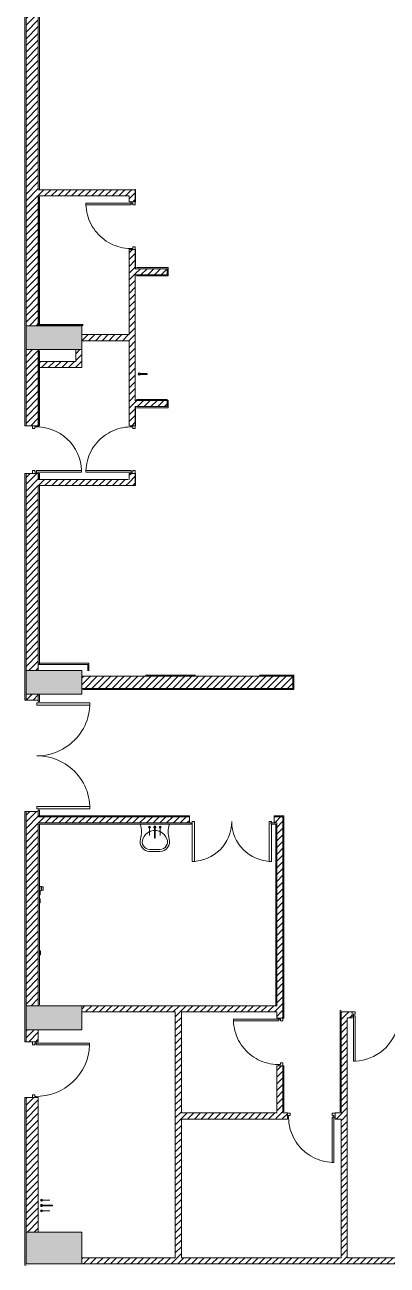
# Model space of a CAD drawing. Header units: millimetres. Extents: x -106145 to 154907, y -84585 to 152038.
# Drawn here: x 106904 to 113743, y 91185 to 114575 of the extents above; entities that cross this region are included whole.
import ezdxf

# ---------------------------------------------------------------- set-up
doc = ezdxf.new("R2010")
doc.units = ezdxf.units.MM
for name, color, linetype, lineweight in [('A-DOOR', 7, 'Continuous', 5), ('A-DOOR-FRAM', 7, 'Continuous', 9), ('A-WALL', 7, 'Continuous', 5), ('A-WALL-PATT', 7, 'Continuous', 5), ('E-DATA', 7, 'Continuous', 5), ('E-NURS', 7, 'Continuous', 5), ('P-SANR-FIXT', 7, 'Continuous', 5), ('S-COLS', 7, 'Continuous', 5)]:
    doc.layers.add(name, color=color, linetype=linetype, lineweight=lineweight)
pattern_1 = [(45, (0, 0), (-63.63961, 63.63961), [])]
pattern_2 = [(45, (0, 0), (-635.979, 635.979), [])]

# ---------------------------------------------------------------- blocks, each defined once
blk = doc.blocks.new('M_Concrete-Rectangular-Column - 1050 x 450-2804439-Site Plan -MAIN')
at = {"layer": 'S-COLS', "true_color": 0xd4d4d4}
blk.add_hatch(color=254, dxfattribs=at).paths.add_polyline_path([(525, -225), (525, 225), (-525, 225), (-525, -225)], flags=0)
at = {"layer": 'S-COLS', "color": 254, "true_color": 0xdddddd}
for p, q in [((525, 225), (-525, 225)), ((-525, 225), (-525, -225)), ((525, -225), (525, 225)), ((-525, -225), (525, -225))]:
    blk.add_line(p, q, dxfattribs=at)
blk = doc.blocks.new('M_Concrete-Rectangular-Column - 1050 x 600-2804440-Site Plan -MAIN')
at = {"layer": 'S-COLS', "true_color": 0xd4d4d4}
blk.add_hatch(color=254, dxfattribs=at).paths.add_polyline_path([(-525, -300), (525, -300), (525, 300), (-525, 300)], flags=0)
at = {"layer": 'S-COLS', "color": 254, "true_color": 0xdddddd}
for p, q in [((525, 300), (-525, 300)), ((-525, 300), (-525, -300)), ((525, -300), (525, 300)), ((-525, -300), (525, -300))]:
    blk.add_line(p, q, dxfattribs=at)
blk = doc.blocks.new('M_Double Door-Small Slit Vision Panel_Type B_No kick plate - 2_0_TYPE B-15700955-Site Plan -MAIN')
at = {"layer": 'A-DOOR', "color": 254, "lineweight": 9, "true_color": 0xdddddd}
for p, q in [((-955, -40.0875), (-1000, -40.0875)), ((-1000, -40.0875), (-1000, -1040.0875)), ((-955, -1040.0875), (-955, -40.0875)), ((955, -40.0875), (1000, -40.0875)), ((955, -1040.0875), (955, -40.0875)), ((1000, -40.0875), (1000, -1040.0875)), ((-1000, -1040.0875), (-955, -1040.0875)), ((1000, -1040.0875), (955, -1040.0875))]:
    blk.add_line(p, q, dxfattribs=at)
at = {"layer": 'A-DOOR', "color": 254, "true_color": 0xdddddd}
for centre, start, end in [((-1000, -40.0875), 347.14285714, 360), ((1000, -40.0875), 180, 205.71428571), ((-1000, -40.0875), 321.42857143, 347.14285714), ((-1000, -40.0875), 295.71428571, 321.42857143), ((1000, -40.0875), 205.71428571, 231.42857143), ((1000, -40.0875), 231.42857143, 257.14285714), ((-1000, -40.0875), 270, 295.71428571), ((1000, -40.0875), 257.14285714, 270)]:
    blk.add_arc(centre, 1000, start, end, dxfattribs=at)
blk = doc.blocks.new('DC_SglFl-W-Int - 0_9 WALL OPENING_TYPE F-V5-Site Plan -MAIN')
at = {"layer": 'A-DOOR', "color": 254, "lineweight": 9, "true_color": 0xdddddd}
for p, q in [((397, 20), (397, 874)), ((397, 874), (427, 874)), ((427, 874), (427, 20)), ((427, 20), (397, 20))]:
    blk.add_line(p, q, dxfattribs=at)
at = {"layer": 'A-DOOR', "color": 254, "true_color": 0xdddddd}
for start, end in [(117.7262, 143.4405), (104.869, 117.7262), (92.0119, 104.869), (143.4405, 169.1548), (169.1548, 182.0119)]:
    blk.add_arc((427, 20), 855, start, end, dxfattribs=at)
at = {"layer": 'A-DOOR-FRAM', "color": 254, "true_color": 0xdddddd}
for p, q in [((-450, -55), (-450, 20)), ((-450, 20), (-427, 20)), ((-427, -10), (-427, 20)), ((427, 20), (450, 20)), ((427, -10), (427, 20)), ((450, 20), (450, -55)), ((-397, -55), (-450, -55)), ((-427, -10), (-397, -10)), ((-397, -10), (-397, -55)), ((397, -10), (427, -10)), ((397, -55), (397, -10)), ((450, -55), (397, -55))]:
    blk.add_line(p, q, dxfattribs=at)
blk = doc.blocks.new('DC_SglFl-W-Int - 0_9 WALL OPENING_TYPE F-11892198-Site Plan -MAIN')
at = {"layer": 'A-DOOR', "color": 254, "lineweight": 9, "true_color": 0xdddddd}
for p, q in [((397, -20), (397, -874)), ((427, -20), (397, -20)), ((427, -874), (427, -20)), ((397, -874), (427, -874))]:
    blk.add_line(p, q, dxfattribs=at)
at = {"layer": 'A-DOOR', "color": 254, "true_color": 0xdddddd}
for start, end in [(177.9881, 203.7024), (203.7024, 229.4167), (229.4167, 255.131), (255.131, 267.9881)]:
    blk.add_arc((427, -20), 855, start, end, dxfattribs=at)
at = {"layer": 'A-DOOR-FRAM', "color": 254, "true_color": 0xdddddd}
for p, q in [((-450, 55), (-450, -20)), ((-397, 55), (-450, 55)), ((-427, 10), (-397, 10)), ((-427, 10), (-427, -20)), ((-397, 10), (-397, 55)), ((397, 55), (397, 10)), ((450, 55), (397, 55)), ((397, 10), (427, 10)), ((427, 10), (427, -20)), ((450, -20), (450, 55)), ((-450, -20), (-427, -20)), ((427, -20), (450, -20))]:
    blk.add_line(p, q, dxfattribs=at)
blk = doc.blocks.new('DC_SglFl-W-Int - 0_9 WALL OPENING_TYPE F-6770180-Site Plan -MAIN')
at = {"layer": 'A-DOOR', "color": 254, "lineweight": 9, "true_color": 0xdddddd}
for p, q in [((397, 20), (397, 874)), ((397, 874), (427, 874)), ((427, 874), (427, 20)), ((427, 20), (397, 20))]:
    blk.add_line(p, q, dxfattribs=at)
at = {"layer": 'A-DOOR', "color": 254, "true_color": 0xdddddd}
for start, end in [(117.7262, 143.4405), (92.0119, 117.7262), (143.4405, 169.1548), (169.1548, 182.0119)]:
    blk.add_arc((427, 20), 855, start, end, dxfattribs=at)
at = {"layer": 'A-DOOR-FRAM', "color": 254, "true_color": 0xdddddd}
for p, q in [((-450, -55), (-450, 20)), ((-450, 20), (-427, 20)), ((-427, -10), (-427, 20)), ((427, 20), (450, 20)), ((427, -10), (427, 20)), ((450, 20), (450, -55)), ((-397, -55), (-450, -55)), ((-427, -10), (-397, -10)), ((-397, -10), (-397, -55)), ((397, -10), (427, -10)), ((397, -55), (397, -10)), ((450, -55), (397, -55))]:
    blk.add_line(p, q, dxfattribs=at)
blk = doc.blocks.new('DC_SglFl-W-Int - 0_9 WALL OPENING_TYPE F-V6-Site Plan -MAIN')
at = {"layer": 'A-DOOR', "color": 254, "lineweight": 9, "true_color": 0xdddddd}
for p, q in [((397, -20), (397, -874)), ((427, -20), (397, -20)), ((427, -874), (427, -20)), ((397, -874), (427, -874))]:
    blk.add_line(p, q, dxfattribs=at)
at = {"layer": 'A-DOOR', "color": 254, "true_color": 0xdddddd}
for start, end in [(177.9881, 203.7024), (203.7024, 216.5595), (216.5595, 242.2738), (242.2738, 267.9881)]:
    blk.add_arc((427, -20), 855, start, end, dxfattribs=at)
at = {"layer": 'A-DOOR-FRAM', "color": 254, "true_color": 0xdddddd}
for p, q in [((-450, 55), (-450, -20)), ((-397, 55), (-450, 55)), ((-427, 10), (-397, 10)), ((-427, 10), (-427, -20)), ((-397, 10), (-397, 55)), ((397, 55), (397, 10)), ((450, 55), (397, 55)), ((397, 10), (427, 10)), ((427, 10), (427, -20)), ((450, -20), (450, 55)), ((-450, -20), (-427, -20)), ((427, -20), (450, -20))]:
    blk.add_line(p, q, dxfattribs=at)
blk = doc.blocks.new('DC_SglFl-W-Int - FIRE 1_05 wall opening_TYPE A-15005798-Site Plan -MAIN')
at = {"layer": 'A-DOOR', "color": 254, "lineweight": 9, "true_color": 0xdddddd}
for p, q in [((472, -77.5), (472, -1081.5)), ((502, -77.5), (472, -77.5)), ((502, -1081.5), (502, -77.5)), ((472, -1081.5), (502, -1081.5))]:
    blk.add_line(p, q, dxfattribs=at)
at = {"layer": 'A-DOOR', "color": 254, "true_color": 0xdddddd}
blk.add_arc((502, -77.5), 1004.4, 178.28848, 268.28848, dxfattribs=at)
at = {"layer": 'A-DOOR-FRAM', "color": 254, "true_color": 0xdddddd}
for p, q in [((-525, -2.5), (-525, -77.5)), ((-472, -2.5), (-525, -2.5)), ((-525, -77.5), (-502, -77.5)), ((-502, -47.5), (-472, -47.5)), ((-502, -47.5), (-502, -77.5)), ((-472, -47.5), (-472, -2.5)), ((472, -2.5), (472, -47.5)), ((525, -2.5), (472, -2.5)), ((472, -47.5), (502, -47.5)), ((502, -47.5), (502, -77.5)), ((502, -77.5), (525, -77.5)), ((525, -77.5), (525, -2.5))]:
    blk.add_line(p, q, dxfattribs=at)
blk = doc.blocks.new('DC_SglFl-W-Int - FIRE 0_9 WALL OPENING_TYPE F-3840610-Site Plan -MAIN')
at = {"layer": 'A-DOOR', "color": 254, "lineweight": 9, "true_color": 0xdddddd}
for p, q in [((397, 78), (397, 932)), ((397, 932), (427, 932)), ((427, 932), (427, 78)), ((427, 78), (397, 78))]:
    blk.add_line(p, q, dxfattribs=at)
at = {"layer": 'A-DOOR', "color": 254, "true_color": 0xdddddd}
blk.add_arc((427, 78), 855, 92.0119, 182.0119, dxfattribs=at)
at = {"layer": 'A-DOOR-FRAM', "color": 254, "true_color": 0xdddddd}
for p, q in [((-450, 3), (-450, 78)), ((-450, 78), (-427, 78)), ((-397, 3), (-450, 3)), ((-427, 48), (-427, 78)), ((-427, 48), (-397, 48)), ((-397, 48), (-397, 3)), ((397, 48), (427, 48)), ((397, 3), (397, 48)), ((450, 3), (397, 3)), ((427, 78), (450, 78)), ((427, 48), (427, 78)), ((450, 78), (450, 3))]:
    blk.add_line(p, q, dxfattribs=at)
blk = doc.blocks.new('DC_SglFl-W-Int - 0_9 WALL OPENING_TYPE A-V15-Site Plan -MAIN')
at = {"layer": 'A-DOOR', "color": 254, "lineweight": 9, "true_color": 0xdddddd}
for p, q in [((397, 20), (397, 874)), ((397, 874), (427, 874)), ((427, 874), (427, 20)), ((427, 20), (397, 20))]:
    blk.add_line(p, q, dxfattribs=at)
at = {"layer": 'A-DOOR', "color": 254, "true_color": 0xdddddd}
for start, end in [(92.0119, 169.1548), (169.1548, 182.0119)]:
    blk.add_arc((427, 20), 855, start, end, dxfattribs=at)
at = {"layer": 'A-DOOR-FRAM', "color": 254, "true_color": 0xdddddd}
for p, q in [((-450, -55), (-450, 20)), ((-450, 20), (-427, 20)), ((-427, -10), (-427, 20)), ((427, 20), (450, 20)), ((427, -10), (427, 20)), ((450, 20), (450, -55)), ((-397, -55), (-450, -55)), ((-427, -10), (-397, -10)), ((-397, -10), (-397, -55)), ((397, -10), (427, -10)), ((397, -55), (397, -10)), ((450, -55), (397, -55))]:
    blk.add_line(p, q, dxfattribs=at)
blk = doc.blocks.new('TAPWARE_mixer_elbow_levers - HYTP-037 _TBR_-6003322-Site Plan -MAIN')
at = {"layer": 'P-SANR-FIXT', "color": 254, "true_color": 0xdddddd}
for p, q in [((-101, -153), (-101, -110)), ((-99, -110), (-101, -110)), ((-101, -153), (-101, -188)), ((-101, -188), (-101, -153)), ((-101, -231), (-101, -188)), ((-101, -240), (-101, -231)), ((-99, -110), (-99, -153)), ((-99, -153), (-99, -188)), ((-99, -188), (-99, -153)), ((-99, -188), (-99, -231)), ((-99, -231), (-99, -240)), ((99, -153), (99, -110)), ((99, -110), (101, -110)), ((99, -153), (99, -188)), ((99, -188), (99, -153)), ((99, -231), (99, -188)), ((99, -240), (99, -231)), ((101, -110), (101, -153)), ((101, -153), (101, -188)), ((101, -188), (101, -153)), ((101, -188), (101, -231)), ((101, -231), (101, -236)), ((-99, -240), (-101, -240)), ((-101, -245), (-101, -240)), ((-101, -255), (-101, -245)), ((-101, -253), (-101, -260)), ((-101, -260), (-101, -255)), ((-101, -260), (-99, -260)), ((-99, -240), (-99, -245)), ((-99, -245), (-99, -255)), ((-99, -260), (-99, -253)), ((-99, -255), (-99, -260)), ((101, -240), (99, -240)), ((99, -245), (99, -240)), ((99, -255), (99, -245)), ((99, -253), (99, -260)), ((99, -260), (99, -255)), ((99, -260), (101, -260)), ((101, -236), (101, -239)), ((101, -239), (101, -240)), ((101, -240), (101, -241)), ((101, -241), (101, -245)), ((101, -245), (101, -255)), ((101, -260), (101, -253)), ((101, -255), (101, -256)), ((101, -256), (101, -260))]:
    blk.add_line(p, q, dxfattribs=at)
at = {"layer": 'P-SANR-FIXT', "color": 254, "true_color": 0xdddddd, "flags": 128}
for points in [[(-7, -100), (-7, -100), (-7, -100), (-7, -101), (-7, -101), (-7, -102), (-7, -103), (-7, -104), (-7, -105), (-7, -106), (-7, -108), (-7, -110), (-7, -111), (-7, -113), (-7, -115), (-7, -117), (-7, -120), (-7, -122), (-7, -125), (-7, -128), (-7, -130), (-7, -133), (-7, -136), (-7, -139), (-7, -143), (-7, -146), (-7, -149), (-7, -153), (-7, -156), (-7, -160), (-7, -164), (-7, -168), (-7, -171), (-7, -175), (-7, -179), (-7, -183), (-7, -187), (-7, -191), (-7, -195), (-7, -199), (-7, -203), (-7, -207), (-7, -211), (-7, -215), (-7, -219), (-7, -223), (-7, -227), (-7, -230), (-7, -234), (-7, -238), (-7, -242), (-7, -245), (-7, -249), (-7, -252), (-7, -256), (-7, -259), (-7, -262), (-7, -265), (-7, -268), (-7, -271), (-7, -274), (-7, -276), (-7, -279), (-7, -281), (-7, -284), (-7, -286), (-7, -288), (-7, -290), (-7, -291), (-7, -293), (-7, -294), (-7, -295), (-7, -297), (-7, -298), (-7, -298), (-7, -299), (-7, -299), (-7, -300), (-7, -300), (-7, -300)], [(8, -300), (8, -300), (8, -300), (8, -299), (8, -299), (8, -298), (8, -297), (8, -296), (8, -295), (8, -294), (8, -292), (8, -290), (8, -289), (8, -287), (8, -285), (8, -283), (8, -280), (8, -278), (8, -275), (8, -272), (8, -270), (8, -267), (8, -264), (8, -261), (8, -257), (8, -254), (8, -251), (8, -247), (8, -244), (8, -240), (8, -236), (8, -232), (8, -229), (8, -225), (8, -221), (8, -217), (8, -213), (8, -209), (8, -205), (8, -201), (8, -197), (8, -193), (8, -189), (8, -185), (8, -181), (8, -177), (8, -173), (8, -170), (8, -166), (8, -162), (8, -158), (8, -155), (8, -151), (8, -148), (8, -144), (8, -141), (8, -138), (8, -135), (8, -132), (8, -129), (8, -126), (8, -124), (8, -121), (8, -119), (8, -116), (8, -114), (8, -112), (8, -110), (8, -109), (8, -107), (8, -106), (8, -105), (8, -103), (8, -102), (8, -102), (8, -101), (8, -101), (8, -100), (8, -100), (8, -100)]]:
    blk.add_lwpolyline(points, dxfattribs=at)
at = {"layer": 'P-SANR-FIXT', "color": 254, "true_color": 0xdddddd}
for centre, radius, start, end in [((-100, -100), 20, 90, 266.818), ((-100, -100), 10, 90, 270), ((-100, -100), 10, 90, 270), ((-100, -100), 8.97, 90, 270), ((-100, -100), 20, 273.182, 90), ((-100, -100), 10, 270, 90), ((-100, -100), 10, 270, 90), ((-100, -100), 8.97, 270, 90), ((0, -100), 20, 90, 245.8096), ((0, -100), 10, 90, 238.0099), ((0, -100), 20, 293.5393, 90), ((0, -100), 10, 330, 90), ((100, -100), 20, 90, 266.818), ((100, -100), 10, 90, 270), ((100, -100), 10, 90, 270), ((100, -100), 8.97, 150, 270), ((100, -100), 8.97, 90, 150), ((100, -100), 20, 273.182, 90), ((100, -100), 10, 270, 90), ((100, -100), 10, 330, 90), ((100, -100), 8.97, 270, 90), ((100, -100), 10, 270, 330), ((0, -300), 7.5, 135, 180), ((0, -300), 7.5, 180, 0)]:
    blk.add_arc(centre, radius, start, end, dxfattribs=at)
blk = doc.blocks.new('HANDSET_nurse_call_with_patient_to_staff_call_button - ITCL-028-V20-Site Plan -MAIN')
at = {"layer": 'E-NURS', "color": 254, "true_color": 0xdddddd}
for p, q in [((-500, 30), (-420, 30)), ((-500, 30), (-500, 0)), ((-492, 35), (-492, 67)), ((-430, 67), (-492, 67)), ((-492, 30), (-492, 35)), ((-492, 35), (-430, 35)), ((-430, 67), (-430, 35)), ((-430, 35), (-430, 30)), ((-420, 10), (-420, 30)), ((-420, 0), (-500, 0))]:
    blk.add_line(p, q, dxfattribs=at)
blk = doc.blocks.new('BUTTON_nurse_call - ITCL-008-6401570-Site Plan -MAIN')
at = {"layer": 'E-NURS', "color": 254, "true_color": 0xdddddd}
for p, q in [((-38, 0), (38, 0)), ((-38, -10), (-38, 0)), ((38, 0), (38, -10)), ((38, -10), (-38, -10)), ((-10, -10), (-10, -12)), ((0, -12), (0, -12)), ((0, -12), (0, -12)), ((10, -12), (10, -10))]:
    blk.add_line(p, q, dxfattribs=at)
blk = doc.blocks.new('BUTTON_nurse_call - ITCL-004-6401569-Site Plan -MAIN')
at = {"layer": 'E-NURS', "color": 254, "true_color": 0xdddddd}
for p, q in [((-38, 0), (38, 0)), ((-38, -10), (-38, 0)), ((38, 0), (38, -10)), ((38, -10), (-38, -10)), ((-10, -10), (-10, -12)), ((0, -12), (0, -12)), ((0, -12), (0, -12)), ((10, -12), (10, -10))]:
    blk.add_line(p, q, dxfattribs=at)
blk = doc.blocks.new('BASIN_handwash_Type_A_scrub1 - HYBA-009 2-V21-Site Plan -MAIN')
at = {"layer": 'P-SANR-FIXT', "color": 254, "true_color": 0xdddddd}
for p, q in [((275, 0), (-275, 0)), ((-275, 0), (275, 0)), ((-113, -515), (95, -515)), ((-95, -475), (95, -475)), ((-95, -515), (95, -515))]:
    blk.add_line(p, q, dxfattribs=at)
for centre, radius, start, end in [((-712, -148), 461, 343.3427, 18.706), ((-712, -148), 461, 343.3427, 18.706), ((31, -389), 281, 118.004, 155.6814), ((0, -331), 215, 92.0805, 118.004), ((0, -331), 215, 61.996, 87.9195), ((-31, -389), 281, 24.3186, 61.996), ((712, -148), 461, 161.2946, 196.6569), ((712, -148), 461, 161.2946, 196.6569), ((-95, -332), 183, 163.3427, 270), ((-95, -332), 183, 163.3427, 270), ((-95, -332), 143, 155.6814, 270), ((95, -332), 143, 270, 24.3186), ((95, -332), 183, 270, 16.6569), ((95, -332), 183, 270, 16.6569)]:
    blk.add_arc(centre, radius, start, end, dxfattribs=at)
blk = doc.blocks.new('OUTLET_data_single_RJ45 - ITIN-016-6401601-Site Plan -MAIN')
at = {"layer": 'E-DATA', "color": 254, "true_color": 0xdddddd}
for p, q in [((-38, 0), (-38, -15)), ((-36, 0), (-38, 0)), ((-38, 0), (-36, 0)), ((-36, 0), (35, 0)), ((35, 0), (37, 0)), ((37, 0), (35, 0)), ((37, -15), (37, 0)), ((-36, -15), (-38, -15)), ((-38, -15), (-36, -15)), ((35, -15), (-36, -15)), ((37, -15), (35, -15)), ((35, -15), (37, -15))]:
    blk.add_line(p, q, dxfattribs=at)
blk = doc.blocks.new('TAPWARE_mixer_elbow_levers - HYTP-037 _TBR_-V16-Site Plan -MAIN')
at = {"layer": 'P-SANR-FIXT', "color": 254, "true_color": 0xdddddd}
for p, q in [((-101, -153), (-101, -110)), ((-99, -110), (-101, -110)), ((-101, -153), (-101, -188)), ((-101, -188), (-101, -153)), ((-101, -231), (-101, -188)), ((-101, -240), (-101, -231)), ((-99, -110), (-99, -153)), ((-99, -153), (-99, -188)), ((-99, -188), (-99, -153)), ((-99, -188), (-99, -231)), ((-99, -231), (-99, -240)), ((99, -153), (99, -110)), ((99, -110), (101, -110)), ((99, -153), (99, -188)), ((99, -188), (99, -153)), ((99, -231), (99, -188)), ((99, -240), (99, -231)), ((101, -110), (101, -153)), ((101, -153), (101, -188)), ((101, -188), (101, -153)), ((101, -188), (101, -231)), ((101, -231), (101, -240)), ((-99, -240), (-101, -240)), ((-101, -245), (-101, -240)), ((-101, -255), (-101, -245)), ((-101, -253), (-101, -260)), ((-101, -260), (-101, -255)), ((-101, -260), (-99, -260)), ((-99, -240), (-99, -245)), ((-99, -245), (-99, -255)), ((-99, -260), (-99, -253)), ((-99, -255), (-99, -260)), ((101, -240), (99, -240)), ((99, -245), (99, -240)), ((99, -255), (99, -245)), ((99, -253), (99, -260)), ((99, -260), (99, -255)), ((99, -260), (101, -260)), ((101, -240), (101, -245)), ((101, -245), (101, -255)), ((101, -260), (101, -253)), ((101, -255), (101, -260))]:
    blk.add_line(p, q, dxfattribs=at)
at = {"layer": 'P-SANR-FIXT', "color": 254, "true_color": 0xdddddd, "flags": 128}
for points in [[(-8, -100), (-8, -100), (-8, -100), (-8, -101), (-8, -101), (-8, -102), (-8, -103), (-8, -104), (-8, -105), (-8, -106), (-8, -108), (-8, -110), (-8, -111), (-8, -113), (-8, -115), (-8, -117), (-8, -120), (-8, -122), (-8, -125), (-8, -128), (-8, -130), (-8, -133), (-8, -136), (-8, -139), (-8, -143), (-8, -146), (-8, -149), (-8, -153), (-8, -156), (-8, -160), (-8, -164), (-8, -168), (-8, -171), (-8, -175), (-8, -179), (-8, -183), (-8, -187), (-8, -191), (-8, -195), (-8, -199), (-8, -203), (-8, -207), (-8, -211), (-8, -215), (-8, -219), (-8, -223), (-8, -227), (-8, -230), (-8, -234), (-8, -238), (-8, -242), (-8, -245), (-8, -249), (-8, -252), (-8, -256), (-8, -259), (-8, -262), (-8, -265), (-8, -268), (-8, -271), (-8, -274), (-8, -276), (-8, -279), (-8, -281), (-8, -284), (-8, -286), (-8, -288), (-8, -290), (-8, -291), (-8, -293), (-8, -294), (-8, -295), (-8, -297), (-8, -298), (-8, -298), (-8, -299), (-8, -299), (-8, -300), (-8, -300), (-8, -300)], [(7, -300), (7, -300), (7, -300), (7, -299), (7, -299), (7, -298), (7, -297), (7, -296), (7, -295), (7, -294), (7, -292), (7, -290), (7, -289), (7, -287), (7, -285), (7, -283), (7, -280), (7, -278), (7, -275), (7, -272), (7, -270), (7, -267), (7, -264), (7, -261), (7, -257), (7, -254), (7, -251), (7, -247), (7, -244), (7, -240), (7, -236), (7, -232), (7, -229), (7, -225), (7, -221), (7, -217), (7, -213), (7, -209), (7, -205), (7, -201), (7, -197), (7, -193), (7, -189), (7, -185), (7, -181), (7, -177), (7, -173), (7, -170), (7, -166), (7, -162), (7, -158), (7, -155), (7, -151), (7, -148), (7, -144), (7, -141), (7, -138), (7, -135), (7, -132), (7, -129), (7, -126), (7, -124), (7, -121), (7, -119), (7, -116), (7, -114), (7, -112), (7, -110), (7, -109), (7, -107), (7, -106), (7, -105), (7, -103), (7, -102), (7, -102), (7, -101), (7, -101), (7, -100), (7, -100), (7, -100)]]:
    blk.add_lwpolyline(points, dxfattribs=at)
at = {"layer": 'P-SANR-FIXT', "color": 254, "true_color": 0xdddddd}
for centre, radius, start, end in [((-100, -100), 20, 90, 266.818), ((-100, -100), 10, 90, 270), ((-100, -100), 10, 90, 270), ((-100, -100), 8.97, 90, 270), ((-100, -100), 20, 273.182, 90), ((-100, -100), 10, 270, 90), ((-100, -100), 10, 270, 90), ((-100, -100), 8.97, 270, 90), ((0, -100), 20, 90, 245.8096), ((0, -100), 10, 90, 238.0099), ((0, -100), 20, 293.5393, 90), ((0, -100), 10, 330, 90), ((100, -100), 20, 90, 266.818), ((100, -100), 10, 90, 270), ((100, -100), 10, 90, 270), ((100, -100), 8.97, 90, 270), ((100, -100), 20, 273.182, 90), ((100, -100), 10, 270, 90), ((100, -100), 10, 270, 90), ((100, -100), 8.97, 270, 90), ((0, -300), 7.5, 135, 180), ((0, -300), 7.5, 180, 0)]:
    blk.add_arc(centre, radius, start, end, dxfattribs=at)
blk = doc.blocks.new('TAPWARE_boiling-chilled_water_unit - HYTP-029-8403735-Site Plan -MAIN')
at = {"layer": 'P-SANR-FIXT', "color": 254, "true_color": 0xdddddd}
for p, q in [((-10, -350), (10, -350)), ((0, -480), (0, -520)), ((0, -520), (0, -480))]:
    blk.add_line(p, q, dxfattribs=at)
for start, end in [(90, 270), (180, 195.3487), (225, 240.3487), (270, 90), (0, 45)]:
    blk.add_arc((0, -500), 20, start, end, dxfattribs=at)
for points in [[(-10, -350), (-10, -362), (-10, -385), (-10, -419), (-10, -453), (-10, -473), (-10, -483)], [(10, -483), (10, -473), (10, -453), (10, -419), (10, -385), (10, -362), (10, -350)], [(-10, -483), (-9, -482), (-8, -481), (-6, -481)], [(2, -480), (4, -480), (6, -481), (9, -482), (10, -483)]]:
    blk.add_open_spline(points, degree=3, dxfattribs=at)
blk = doc.blocks.new('M_Double Door-Small Slit Vision Panel_Type B_No kick plate - 1_5M_TYPE B-15700956-Site Plan -MAIN')
at = {"layer": 'A-DOOR', "color": 254, "lineweight": 9, "true_color": 0xdddddd}
for p, q in [((-750, 28.5875), (-750, 732.5875)), ((-750, 732.5875), (-705, 732.5875)), ((-705, 732.5875), (-705, -17.4125)), ((750, 732.5875), (705, 732.5875)), ((705, 732.5875), (705, -17.4125)), ((750, -17.4125), (750, 732.5875)), ((-750, -17.4125), (-750, 7.5875)), ((-705, -17.4125), (-750, -17.4125)), ((705, -17.4125), (750, -17.4125))]:
    blk.add_line(p, q, dxfattribs=at)
at = {"layer": 'A-DOOR', "color": 254, "true_color": 0xdddddd}
for centre, start, end in [((-750, -17.4125), 0, 90), ((750, -17.4125), 90, 180)]:
    blk.add_arc(centre, 750, start, end, dxfattribs=at)
blk = doc.blocks.new('MM-HOSPITAL BLOCK-C_2022_11_01_Facade reworking_rvt-1-Site Plan -MAIN')
at = {"layer": 'A-WALL-PATT', "true_color": 0xaaaaaa}
h = blk.add_hatch(dxfattribs=at)
h.set_pattern_fill('FP_10', color=253, style=0, pattern_type=2)
h.set_pattern_definition(pattern_1)
h.paths.add_polyline_path([(107159, 108900), (107159, 114950), (106929, 114950), (106929, 108900)], flags=0)
h = blk.add_hatch(dxfattribs=at)
h.set_pattern_fill('FP_10', color=253, style=0, pattern_type=2)
h.set_pattern_definition(pattern_1)
h.paths.add_polyline_path([(107977, 111350), (108874, 111350), (108874, 111465), (107159, 111465), (107159, 111350)], flags=0)
h = blk.add_hatch(dxfattribs=at)
h.set_pattern_fill('FP_15', color=253, style=0, pattern_type=2)
h.set_pattern_definition(pattern_2)
h.paths.add_polyline_path([(107171, 108912), (107171, 111350), (107159, 111350), (107159, 108912)], flags=0)
h = blk.add_hatch(dxfattribs=at)
h.set_pattern_fill('FP_15', color=253, style=0, pattern_type=2)
h.set_pattern_definition(pattern_2)
h.paths.add_polyline_path([(107180, 108921), (107180, 111338), (107171, 111338), (107171, 108921)], flags=0)
h = blk.add_hatch(dxfattribs=at)
h.set_pattern_fill('FP_10', color=253, style=0, pattern_type=2)
h.set_pattern_definition(pattern_1)
h.paths.add_polyline_path([(108989, 108733), (108989, 110335), (108874, 110335), (108874, 108733)], flags=0)
h.paths.add_polyline_path([(108989, 111235), (108989, 111465), (108874, 111465), (108874, 111235)], flags=0)
h = blk.add_hatch(dxfattribs=at)
h.set_pattern_fill('FP_10', color=253, style=0, pattern_type=2)
h.set_pattern_definition(pattern_1)
h.paths.add_polyline_path([(108989, 109860), (109589, 109860), (109589, 109975), (108989, 109975)], flags=0)
h = blk.add_hatch(dxfattribs=at)
h.set_pattern_fill('FP_15', color=253, style=0, pattern_type=2)
h.set_pattern_definition(pattern_2)
h.paths.add_polyline_path([(107159, 108900), (107991, 108900), (107991, 108912), (107159, 108912)], flags=0)
h = blk.add_hatch(dxfattribs=at)
h.set_pattern_fill('FP_15', color=253, style=0, pattern_type=2)
h.set_pattern_definition(pattern_2)
h.paths.add_polyline_path([(107171, 108912), (108000, 108912), (108000, 108921), (107171, 108921)], flags=0)
h = blk.add_hatch(dxfattribs=at)
h.set_pattern_fill('FP_10', color=253, style=0, pattern_type=2)
h.set_pattern_definition(pattern_1)
h.paths.add_polyline_path([(108874, 108618), (108874, 108733), (107979, 108733), (107979, 108618)], flags=0)
h = blk.add_hatch(dxfattribs=at)
h.set_pattern_fill('FP_10', color=253, style=0, pattern_type=2)
h.set_pattern_definition(pattern_1)
h.paths.add_polyline_path([(108874, 105885), (108989, 105885), (108989, 106115), (108874, 106115), (108874, 106000)], flags=0)
h.paths.add_polyline_path([(108874, 107015), (108989, 107015), (108989, 108733), (108874, 108733), (108874, 107786)], flags=0)
h = blk.add_hatch(dxfattribs=at)
h.set_pattern_fill('FP_10', color=253, style=0, pattern_type=2)
h.set_pattern_definition(pattern_1)
h.paths.add_polyline_path([(107159, 102400), (107159, 106115), (106929, 106115), (106929, 102400)], flags=0)
h.paths.add_polyline_path([(107159, 107015), (107159, 108450), (106929, 108450), (106929, 107015)], flags=0)
h = blk.add_hatch(dxfattribs=at)
h.set_pattern_fill('FP_15', color=253, style=0, pattern_type=2)
h.set_pattern_definition(pattern_2)
h.paths.add_polyline_path([(107159, 106000), (107171, 106000), (107171, 106115), (107159, 106115)], flags=0)
h.paths.add_polyline_path([(107159, 107015), (107171, 107015), (107171, 108450), (107159, 108450), (107159, 107786)], flags=0)
h = blk.add_hatch(dxfattribs=at)
h.set_pattern_fill('FP_15', color=253, style=0, pattern_type=2)
h.set_pattern_definition(pattern_2)
h.paths.add_polyline_path([(107171, 106000), (107180, 106000), (107180, 106115), (107171, 106115)], flags=0)
h.paths.add_polyline_path([(107180, 107015), (107180, 108450), (107171, 108450), (107171, 107015)], flags=0)
h = blk.add_hatch(dxfattribs=at)
h.set_pattern_fill('FP_10', color=253, style=0, pattern_type=2)
h.set_pattern_definition(pattern_1)
h.paths.add_polyline_path([(107979, 108110), (107977, 108450), (107864, 108450), (107864, 108110), (107977, 108110)], flags=0)
h = blk.add_hatch(dxfattribs=at)
h.set_pattern_fill('FP_10', color=253, style=0, pattern_type=2)
h.set_pattern_definition(pattern_1)
h.paths.add_polyline_path([(107864, 108110), (107864, 108225), (107159, 108225), (107159, 108110)], flags=0)
h = blk.add_hatch(dxfattribs=at)
h.set_pattern_fill('FP_10', color=253, style=0, pattern_type=2)
h.set_pattern_definition(pattern_1)
h.paths.add_polyline_path([(108989, 107375), (109589, 107375), (109589, 107490), (108989, 107490)], flags=0)
h = blk.add_hatch(dxfattribs=at)
h.set_pattern_fill('FP_10', color=253, style=0, pattern_type=2)
h.set_pattern_definition(pattern_1)
h.paths.add_polyline_path([(107977, 105885), (108874, 105885), (108874, 106000), (107159, 106000), (107162, 105885)], flags=0)
h = blk.add_hatch(dxfattribs=at)
h.set_pattern_fill('FP_10', color=253, style=0, pattern_type=2)
h.set_pattern_definition(pattern_1)
h.paths.add_polyline_path([(107982, 102060), (111959, 102060), (111959, 102290), (107982, 102290)], flags=0)
h = blk.add_hatch(dxfattribs=at)
h.set_pattern_fill('FP_10', color=253, style=0, pattern_type=2)
h.set_pattern_definition(pattern_1)
h.paths.add_polyline_path([(107159, 96075), (107159, 99741), (106929, 99741), (106929, 96075)], flags=0)
h.paths.add_polyline_path([(107159, 101841), (107159, 101950), (106929, 101950), (106929, 101841)], flags=0)
h = blk.add_hatch(dxfattribs=at)
h.set_pattern_fill('FP_10', color=253, style=0, pattern_type=2)
h.set_pattern_definition(pattern_1)
h.paths.add_polyline_path([(110009, 99525), (110009, 99640), (107159, 99640), (107159, 99525), (109027, 99525)], flags=0)
h.paths.add_polyline_path([(111659, 99525), (111659, 99640), (111609, 99640), (111609, 99525)], flags=0)
h = blk.add_hatch(dxfattribs=at)
h.set_pattern_fill('FP_10', color=253, style=0, pattern_type=2)
h.set_pattern_definition(pattern_1)
h.paths.add_polyline_path([(111774, 96075), (111774, 99640), (111659, 99640), (111659, 96075)], flags=0)
h = blk.add_hatch(dxfattribs=at)
h.set_pattern_fill('FP_10', color=253, style=0, pattern_type=2)
h.set_pattern_definition(pattern_1)
h.paths.add_polyline_path([(111659, 95960), (111774, 95960), (111774, 96075), (107979, 96075), (107979, 95960), (109859, 95960)], flags=0)
h = blk.add_hatch(dxfattribs=at)
h.set_pattern_fill('FP_10', color=253, style=0, pattern_type=2)
h.set_pattern_definition(pattern_1)
h.paths.add_polyline_path([(109859, 91325), (109859, 95960), (109744, 95960), (109744, 91325)], flags=0)
h = blk.add_hatch(dxfattribs=at)
h.set_pattern_fill('FP_10', color=253, style=0, pattern_type=2)
h.set_pattern_definition(pattern_1)
h.paths.add_polyline_path([(111659, 93940), (111774, 93940), (111774, 94945), (111659, 94945), (111659, 94055)], flags=0)
h.paths.add_polyline_path([(111774, 95845), (111774, 95960), (111659, 95960), (111659, 95845)], flags=0)
h = blk.add_hatch(dxfattribs=at)
h.set_pattern_fill('FP_10', color=253, style=0, pattern_type=2)
h.set_pattern_definition(pattern_1)
h.paths.add_polyline_path([(112874, 95850), (113084, 95850), (113084, 95965), (112874, 95965)], flags=0)
h.paths.add_polyline_path([(114074, 95850), (114074, 95965), (113984, 95965), (113984, 95850)], flags=0)
h = blk.add_hatch(dxfattribs=at)
h.set_pattern_fill('FP_10', color=253, style=0, pattern_type=2)
h.set_pattern_definition(pattern_1)
h.paths.add_polyline_path([(112989, 91325), (112989, 95850), (112874, 95850), (112874, 91325)], flags=0)
h = blk.add_hatch(dxfattribs=at)
h.set_pattern_fill('FP_10', color=253, style=0, pattern_type=2)
h.set_pattern_definition(pattern_1)
h.paths.add_polyline_path([(107159, 91810), (107159, 94345), (106929, 94345), (106929, 91810)], flags=0)
h.paths.add_polyline_path([(107159, 95395), (107159, 95625), (106929, 95625), (106929, 95395)], flags=0)
h = blk.add_hatch(dxfattribs=at)
h.set_pattern_fill('FP_10', color=253, style=0, pattern_type=2)
h.set_pattern_definition(pattern_1)
h.paths.add_polyline_path([(111659, 93940), (111659, 94055), (109859, 94055), (109859, 93940)], flags=0)
h = blk.add_hatch(dxfattribs=at)
h.set_pattern_fill('FP_10', color=253, style=0, pattern_type=2)
h.set_pattern_definition(pattern_1)
h.paths.add_polyline_path([(111774, 93940), (111859, 93940), (111859, 94055), (111774, 94055)], flags=0)
h.paths.add_polyline_path([(112874, 93940), (112871, 94055), (112759, 94055), (112759, 93940)], flags=0)
h = blk.add_hatch(dxfattribs=at)
h.set_pattern_fill('FP_10', color=253, style=0, pattern_type=2)
h.set_pattern_definition(pattern_1)
h.paths.add_polyline_path([(120339, 91210), (120339, 91325), (107979, 91325), (107979, 91210), (116394, 91210)], flags=0)
at = {"layer": 'S-COLS', "true_color": 0xd4d4d4}
for points in [[(106929, 108450), (107979, 108450), (107977, 108900), (106929, 108900)], [(106929, 101950), (107979, 101950), (107977, 102400), (106929, 102400)]]:
    blk.add_hatch(color=254, dxfattribs=at).paths.add_polyline_path(points, flags=0)
at = {"layer": 'A-WALL', "color": 254, "true_color": 0xdddddd}
for p, q in [((106904, 107015), (106904, 117480)), ((107159, 114950), (107159, 111468)), ((107180, 114814), (107180, 111465)), ((107162, 111465), (108874, 111465)), ((107171, 111338), (107171, 108921)), ((108989, 111235), (108989, 111465)), ((108989, 111465), (108989, 111235)), ((108874, 111329), (108874, 111235)), ((108874, 110335), (108874, 108754)), ((108989, 109978), (108989, 110335)), ((108989, 110335), (108989, 109975)), ((108992, 109975), (108989, 109975)), ((108989, 109975), (108992, 109975)), ((109589, 109975), (108992, 109975)), ((109010, 109996), (109610, 109996)), ((109610, 109975), (109610, 109996)), ((109610, 109975), (109610, 109839)), ((108989, 108733), (108989, 109857)), ((109589, 109839), (109010, 109839)), ((109589, 109839), (109610, 109839)), ((107159, 108939), (107159, 108921)), ((107159, 108939), (107159, 108921)), ((107159, 108921), (107159, 108912)), ((107159, 108900), (107159, 108912)), ((107171, 108921), (107171, 108912)), ((107991, 108912), (107171, 108912)), ((108874, 108597), (108874, 107015)), ((108989, 107493), (108989, 108733)), ((107159, 108438), (107159, 108450)), ((107159, 108450), (107159, 108438)), ((107159, 108290), (107159, 108438)), ((107159, 108438), (107159, 108290)), ((107171, 108450), (107171, 108438)), ((107171, 108438), (107171, 108290)), ((107159, 108225), (107159, 108290)), ((107159, 108290), (107159, 107015)), ((107159, 107015), (107159, 108110)), ((107171, 108290), (107171, 107015)), ((108992, 107490), (108989, 107490)), ((108992, 107375), (108989, 107375)), ((108989, 107015), (108989, 107375)), ((108992, 107375), (108989, 107375)), ((108989, 107375), (108989, 107015)), ((109589, 107490), (108992, 107490)), ((109589, 107375), (108992, 107375)), ((109010, 107511), (109592, 107511)), ((109589, 107490), (109589, 107375)), ((109610, 107490), (109589, 107490)), ((109592, 107493), (109592, 107511)), ((109610, 107490), (109610, 107375)), ((109610, 107354), (109610, 107375)), ((109610, 107354), (109010, 107354)), ((106904, 107015), (106929, 107015)), ((106904, 101841), (106904, 106115)), ((106929, 106115), (106904, 106115)), ((107159, 106000), (107159, 106115)), ((107159, 106115), (107159, 106000)), ((107159, 106000), (107171, 106000)), ((107171, 106115), (107171, 106000)), ((107171, 106000), (107180, 106000)), ((108874, 106115), (108874, 106000)), ((108989, 105885), (108989, 106115)), ((108989, 106115), (108989, 105885)), ((107159, 102403), (107159, 105885)), ((107180, 105885), (107180, 102515)), ((107159, 102536), (108094, 102536)), ((108094, 102515), (107159, 102515)), ((107180, 102515), (107979, 102515)), ((108094, 102515), (107979, 102515)), ((108115, 102536), (108094, 102536)), ((108094, 102515), (108094, 102390)), ((108094, 102390), (108094, 102515)), ((108115, 102536), (108115, 102390)), ((107159, 102400), (107159, 102403)), ((107982, 102060), (107982, 102290)), ((109180, 102311), (110128, 102311)), ((111330, 102311), (111980, 102311)), ((111980, 102290), (111980, 102311)), ((111980, 102290), (111980, 102039)), ((111959, 102039), (108000, 102039)), ((111959, 102039), (111980, 102039)), ((106904, 101841), (106929, 101841)), ((107159, 101841), (107159, 101950)), ((107159, 101816), (107159, 101841)), ((107159, 101816), (107180, 101816)), ((107180, 101950), (107180, 101816)), ((106904, 95395), (106904, 99741)), ((106929, 99741), (106904, 99741)), ((107159, 99741), (107159, 99766)), ((107180, 99766), (107159, 99766)), ((107159, 99643), (107159, 99741)), ((107159, 99661), (110009, 99661)), ((107180, 99766), (107180, 99640)), ((110009, 99640), (110009, 99661)), ((111609, 99661), (111795, 99661)), ((111609, 99661), (111609, 99640)), ((111795, 99640), (111795, 99661)), ((110009, 99640), (107162, 99640)), ((107180, 99504), (107180, 96096)), ((110044, 99504), (107180, 99504)), ((110009, 99525), (110044, 99525)), ((110044, 99525), (110044, 99504)), ((111544, 99525), (111609, 99525)), ((111544, 99504), (111544, 99525)), ((111638, 99504), (111544, 99504)), ((111659, 99640), (111609, 99640)), ((111638, 96075), (111638, 99504)), ((111795, 99640), (111795, 95845)), ((111774, 95845), (111774, 95960)), ((112853, 94076), (112853, 95986)), ((112874, 95986), (112853, 95986)), ((113084, 95965), (112874, 95965)), ((111774, 95845), (111795, 95845)), ((112874, 95850), (112874, 94055)), ((106904, 95395), (106929, 95395)), ((111774, 94058), (111774, 94945)), ((111795, 94945), (111774, 94945)), ((111795, 94945), (111795, 94076)), ((106904, 91185), (106904, 94345)), ((106929, 94345), (106904, 94345)), ((111777, 94055), (111774, 94055)), ((111859, 94055), (111777, 94055)), ((112871, 94055), (112759, 94055)), ((106904, 91185), (106929, 91185))]:
    blk.add_line(p, q, dxfattribs=at)
at = {"layer": 'A-WALL', "color": 254, "lineweight": 18, "true_color": 0xdddddd}
for p, q in [((106929, 114950), (106929, 108900)), ((107159, 111350), (107159, 108939)), ((107159, 111350), (108874, 111350)), ((107171, 111350), (107159, 111350)), ((107159, 111350), (107159, 108939)), ((107180, 111350), (107171, 111350)), ((108874, 111465), (108989, 111465)), ((108874, 111350), (108874, 111329)), ((108992, 111468), (108989, 111468)), ((108992, 111235), (108992, 111468)), ((107180, 108921), (107180, 111329)), ((108874, 111235), (108989, 111235)), ((108992, 111235), (108989, 111235)), ((108874, 110335), (108989, 110335)), ((108992, 110335), (108989, 110335)), ((108992, 109975), (108992, 110335)), ((109589, 109975), (109589, 109860)), ((108989, 109860), (109589, 109860)), ((107159, 108900), (106929, 108900)), ((107159, 108900), (107979, 108900)), ((108000, 108921), (107180, 108921)), ((108000, 108912), (108000, 108921)), ((108000, 108900), (108000, 108912)), ((108874, 108733), (107979, 108733)), ((107979, 108618), (107979, 108733)), ((107979, 108618), (108874, 108618)), ((108874, 108754), (108874, 108733)), ((108874, 108618), (108874, 108597)), ((106929, 107015), (106929, 108450)), ((107159, 108450), (106929, 108450)), ((107180, 108450), (107159, 108450)), ((107180, 107015), (107180, 108429)), ((107864, 108450), (107864, 108225)), ((107979, 108450), (107864, 108450)), ((107979, 108110), (107979, 108450)), ((107864, 108225), (107159, 108225)), ((107159, 108110), (107864, 108110)), ((107979, 108110), (107864, 108110)), ((108992, 107015), (108992, 107375)), ((107159, 107015), (106929, 107015)), ((107180, 107015), (107159, 107015)), ((108874, 107015), (108989, 107015)), ((108992, 107015), (108989, 107015)), ((106929, 106115), (106929, 102400)), ((107159, 106115), (106929, 106115)), ((107180, 106115), (107159, 106115)), ((107180, 106000), (107180, 106115)), ((108853, 106000), (107180, 106000)), ((108874, 106115), (108989, 106115)), ((108992, 106115), (108989, 106115)), ((108992, 105885), (108992, 106115)), ((107162, 105885), (108874, 105885)), ((108874, 105885), (108989, 105885)), ((107159, 102400), (106929, 102400)), ((107979, 102400), (107979, 101950)), ((107982, 102400), (107979, 102400)), ((107982, 102293), (107982, 102400)), ((111959, 102290), (107982, 102290)), ((111959, 102060), (111959, 102290)), ((107982, 102060), (111959, 102060)), ((107982, 101950), (107982, 102057)), ((106929, 101841), (106929, 101950)), ((107159, 101950), (106929, 101950)), ((107159, 101841), (106929, 101841)), ((106929, 99741), (106929, 96075)), ((107159, 99741), (106929, 99741)), ((107159, 96075), (107159, 99525)), ((107159, 99525), (110009, 99525)), ((110009, 99525), (110009, 99640)), ((111609, 99525), (111609, 99640)), ((111609, 99525), (111659, 99525)), ((111659, 99640), (111774, 99640)), ((111659, 96075), (111659, 99525)), ((111774, 96075), (111774, 99640)), ((111659, 96075), (107979, 96075)), ((107979, 95960), (109744, 95960)), ((109744, 95960), (109744, 91325)), ((109859, 94055), (109859, 95960)), ((109859, 95960), (111659, 95960)), ((111659, 95960), (111659, 95845)), ((111774, 95960), (111774, 96075)), ((112874, 95850), (112874, 95965)), ((113084, 95850), (113084, 95965)), ((111774, 95845), (111659, 95845)), ((112989, 95850), (113084, 95850)), ((112989, 91325), (112989, 95850)), ((106929, 95625), (106929, 95395)), ((107159, 95395), (107159, 95625)), ((107159, 95395), (106929, 95395)), ((111659, 94945), (111659, 94055)), ((111774, 94945), (111659, 94945)), ((106929, 94345), (106929, 91810)), ((107159, 94345), (106929, 94345)), ((107159, 91810), (107159, 94345)), ((111659, 94055), (109859, 94055)), ((111859, 93940), (111859, 94055)), ((112759, 93940), (112759, 94055)), ((109859, 91325), (109859, 93940)), ((109859, 93940), (111659, 93940)), ((111774, 93940), (111659, 93940)), ((111774, 93940), (111859, 93940)), ((112759, 93940), (112874, 93940)), ((112874, 93940), (112874, 91325)), ((109744, 91325), (107979, 91325)), ((112874, 91325), (109859, 91325)), ((116454, 91325), (112989, 91325)), ((107979, 91210), (116164, 91210))]:
    blk.add_line(p, q, dxfattribs=at)
at = {"layer": 'S-COLS', "color": 254, "true_color": 0xdddddd}
for p, q in [((106929, 108450), (106929, 108900)), ((106929, 108900), (107979, 108900)), ((107979, 108450), (107979, 108900)), ((107979, 108450), (106929, 108450)), ((106929, 101950), (106929, 102400)), ((106929, 102400), (107979, 102400)), ((107979, 101950), (107979, 102400)), ((107979, 101950), (106929, 101950))]:
    blk.add_line(p, q, dxfattribs=at)
at = {"color": 253, "lineweight": 5, "true_color": 0xaaaaaa}
for name, p, rotation in [('DC_SglFl-W-Int - 0_9 WALL OPENING_TYPE F-V5-Site Plan -MAIN', (108931, 110785), 90), ('TAPWARE_boiling-chilled_water_unit - HYTP-029-8403735-Site Plan -MAIN', (109564, 107990), 270.0000000000003), ('DC_SglFl-W-Int - FIRE 0_9 WALL OPENING_TYPE F-3840610-Site Plan -MAIN', (107044, 106565), 269.9999999999998), ('DC_SglFl-W-Int - 0_9 WALL OPENING_TYPE F-11892198-Site Plan -MAIN', (108931, 106565), 270), ('M_Double Door-Small Slit Vision Panel_Type B_No kick plate - 2_0_TYPE B-15700955-Site Plan -MAIN', (107094, 100791), 89.99999999999984), ('M_Double Door-Small Slit Vision Panel_Type B_No kick plate - 1_5M_TYPE B-15700956-Site Plan -MAIN', (110809, 99533), 180), ('HANDSET_nurse_call_with_patient_to_staff_call_button - ITCL-028-V20-Site Plan -MAIN', (107184, 97825), 270.0000000000007), ('BUTTON_nurse_call - ITCL-008-6401570-Site Plan -MAIN', (107184, 98208), 90.00000000000034), ('BUTTON_nurse_call - ITCL-004-6401569-Site Plan -MAIN', (107184, 98058), 90.00000000000034), ('OUTLET_data_single_RJ45 - ITIN-016-6401601-Site Plan -MAIN', (107184, 97075), 90.0000000000005), ('DC_SglFl-W-Int - 0_9 WALL OPENING_TYPE A-V15-Site Plan -MAIN', (113534, 95908), 180), ('DC_SglFl-W-Int - 0_9 WALL OPENING_TYPE F-6770180-Site Plan -MAIN', (111716, 95395), 90), ('DC_SglFl-W-Int - FIRE 1_05 wall opening_TYPE A-15005798-Site Plan -MAIN', (107044, 94870), 89.99999999999974), ('TAPWARE_mixer_elbow_levers - HYTP-037 _TBR_-6003322-Site Plan -MAIN', (107119, 92310), 89.99999999999946)]:
    blk.add_blockref(name, p, dxfattribs=dict(at, rotation=rotation))
for name, p in [('BASIN_handwash_Type_A_scrub1 - HYBA-009 2-V21-Site Plan -MAIN', (109358, 99501)), ('TAPWARE_mixer_elbow_levers - HYTP-037 _TBR_-V16-Site Plan -MAIN', (109358, 99546)), ('M_Concrete-Rectangular-Column - 1050 x 450-2804439-Site Plan -MAIN', (107454, 95850)), ('DC_SglFl-W-Int - 0_9 WALL OPENING_TYPE F-V6-Site Plan -MAIN', (112309, 93998)), ('M_Concrete-Rectangular-Column - 1050 x 600-2804440-Site Plan -MAIN', (107454, 91510))]:
    blk.add_blockref(name, p, dxfattribs=at)

msp = doc.modelspace()

# ---------------------------------------------------------------- block references
at = {"lineweight": 5}
msp.add_blockref('MM-HOSPITAL BLOCK-C_2022_11_01_Facade reworking_rvt-1-Site Plan -MAIN', (0, 0), dxfattribs=at)

doc.saveas('drawing.dxf')
